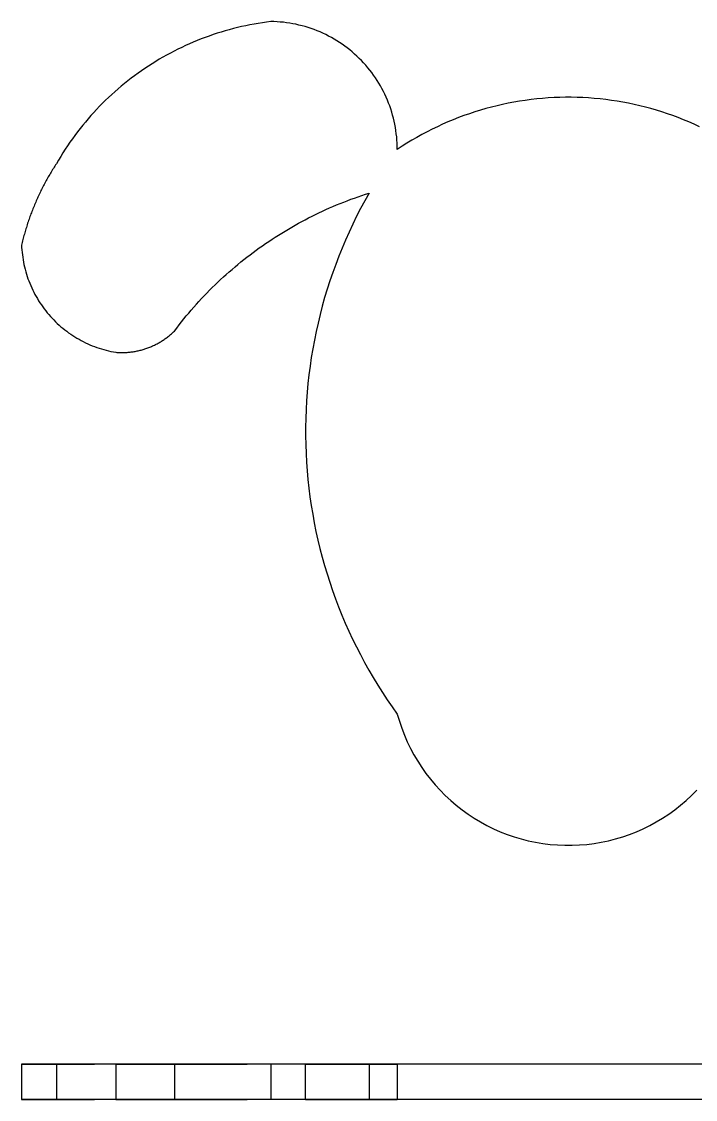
# Model space of a CAD drawing. Extents: x 0 to 1.85, y 0 to 1.48.
# Drawn here: x 0 to 0.924, y 0 to 1.477 of the extents above; entities that cross this region are included whole.
import ezdxf

# ---------------------------------------------------------------- set-up
doc = ezdxf.new("R2010")
doc.units = 0
doc.linetypes.add('HIDDEN', pattern=[0.075, 0.050025, -0.024975])
for name, color, linetype in [('FRONT', 7, 'CONTINUOUS'), ('TOP', 7, 'CONTINUOUS'), ('TOP_HID', 7, 'HIDDEN')]:
    doc.layers.add(name, color=color, linetype=linetype)

msp = doc.modelspace()

# ---------------------------------------------------------------- linework, layer by layer
at = {"layer": 'FRONT'}
for p, q in [((0.341795, 1.477372), (0.336036, 1.476638)), ((0.346137, 1.477274), (0.341795, 1.477372)), ((0.273722, 1.462994), (0.268183, 1.461254)), ((0.279286, 1.464651), (0.273722, 1.462994)), ((0.284874, 1.466226), (0.279286, 1.464651)), ((0.290484, 1.467718), (0.284874, 1.466226)), ((0.296116, 1.469127), (0.290484, 1.467718)), ((0.301768, 1.470452), (0.296116, 1.469127)), ((0.307439, 1.471694), (0.301768, 1.470452)), ((0.313128, 1.472851), (0.307439, 1.471694)), ((0.318833, 1.473925), (0.313128, 1.472851)), ((0.324554, 1.474914), (0.318833, 1.473925)), ((0.330288, 1.475818), (0.324554, 1.474914)), ((0.336036, 1.476638), (0.330288, 1.475818)), ((0.350475, 1.477069), (0.346137, 1.477274)), ((0.354807, 1.476756), (0.350475, 1.477069)), ((0.35913, 1.476336), (0.354807, 1.476756)), ((0.363441, 1.475809), (0.35913, 1.476336)), ((0.367738, 1.475176), (0.363441, 1.475809)), ((0.372018, 1.474436), (0.367738, 1.475176)), ((0.376278, 1.47359), (0.372018, 1.474436)), ((0.380516, 1.472639), (0.376278, 1.47359)), ((0.384729, 1.471584), (0.380516, 1.472639)), ((0.388915, 1.470424), (0.384729, 1.471584)), ((0.39307, 1.469161), (0.388915, 1.470424)), ((0.397193, 1.467796), (0.39307, 1.469161)), ((0.401281, 1.466329), (0.397193, 1.467796)), ((0.405332, 1.464761), (0.401281, 1.466329)), ((0.409342, 1.463093), (0.405332, 1.464761)), ((0.41331, 1.461326), (0.409342, 1.463093)), ((0.235545, 1.449117), (0.230216, 1.446815)), ((0.240908, 1.45134), (0.235545, 1.449117)), ((0.246303, 1.453484), (0.240908, 1.45134)), ((0.25173, 1.455548), (0.246303, 1.453484)), ((0.257186, 1.457531), (0.25173, 1.455548)), ((0.262671, 1.459433), (0.257186, 1.457531)), ((0.268183, 1.461254), (0.262671, 1.459433)), ((0.417233, 1.459462), (0.41331, 1.461326)), ((0.421108, 1.457501), (0.417233, 1.459462)), ((0.424934, 1.455445), (0.421108, 1.457501)), ((0.428707, 1.453294), (0.424934, 1.455445)), ((0.432426, 1.451051), (0.428707, 1.453294)), ((0.436089, 1.448716), (0.432426, 1.451051)), ((0.439692, 1.446291), (0.436089, 1.448716)), ((0.204111, 1.434136), (0.199007, 1.43137)), ((0.209256, 1.436825), (0.204111, 1.434136)), ((0.21444, 1.439439), (0.209256, 1.436825)), ((0.219662, 1.441975), (0.21444, 1.439439)), ((0.224921, 1.444434), (0.219662, 1.441975)), ((0.230216, 1.446815), (0.224921, 1.444434)), ((0.443234, 1.443778), (0.439692, 1.446291)), ((0.446713, 1.441178), (0.443234, 1.443778)), ((0.450127, 1.438492), (0.446713, 1.441178)), ((0.453473, 1.435723), (0.450127, 1.438492)), ((0.456749, 1.432872), (0.453473, 1.435723)), ((0.179014, 1.419563), (0.174128, 1.416428)), ((0.183946, 1.422625), (0.179014, 1.419563)), ((0.188923, 1.425614), (0.183946, 1.422625)), ((0.193944, 1.42853), (0.188923, 1.425614)), ((0.199007, 1.43137), (0.193944, 1.42853)), ((0.459954, 1.42994), (0.456749, 1.432872)), ((0.463085, 1.42693), (0.459954, 1.42994)), ((0.46614, 1.423843), (0.463085, 1.42693)), ((0.469118, 1.420682), (0.46614, 1.423843)), ((0.472017, 1.417448), (0.469118, 1.420682)), ((0.159755, 1.406595), (0.155062, 1.403177)), ((0.164497, 1.409943), (0.159755, 1.406595)), ((0.169289, 1.413221), (0.164497, 1.409943)), ((0.174128, 1.416428), (0.169289, 1.413221)), ((0.474835, 1.414143), (0.472017, 1.417448)), ((0.47757, 1.410769), (0.474835, 1.414143)), ((0.480221, 1.407328), (0.47757, 1.410769)), ((0.482786, 1.403823), (0.480221, 1.407328)), ((0.485263, 1.400256), (0.482786, 1.403823)), ((0.136813, 1.388821), (0.132386, 1.385066)), ((0.141296, 1.392511), (0.136813, 1.388821)), ((0.145832, 1.396134), (0.141296, 1.392511)), ((0.150421, 1.399689), (0.145832, 1.396134)), ((0.155062, 1.403177), (0.150421, 1.399689)), ((0.487651, 1.396628), (0.485263, 1.400256)), ((0.489948, 1.392942), (0.487651, 1.396628)), ((0.492154, 1.3892), (0.489948, 1.392942)), ((0.494266, 1.385405), (0.492154, 1.3892)), ((0.123701, 1.37736), (0.119445, 1.373412)), ((0.128015, 1.381245), (0.123701, 1.37736)), ((0.132386, 1.385066), (0.128015, 1.381245)), ((0.496283, 1.381559), (0.494266, 1.385405)), ((0.498205, 1.377663), (0.496283, 1.381559)), ((0.500029, 1.373722), (0.498205, 1.377663)), ((0.107033, 1.361196), (0.103018, 1.357003)), ((0.11111, 1.365329), (0.107033, 1.361196)), ((0.115248, 1.369402), (0.11111, 1.365329)), ((0.119445, 1.373412), (0.115248, 1.369402)), ((0.501755, 1.369736), (0.500029, 1.373722)), ((0.503382, 1.365709), (0.501755, 1.369736)), ((0.504909, 1.361643), (0.503382, 1.365709)), ((0.506335, 1.357541), (0.504909, 1.361643)), ((0.644458, 1.36011), (0.636828, 1.358056)), ((0.652126, 1.36202), (0.644458, 1.36011)), ((0.659829, 1.363786), (0.652126, 1.36202)), ((0.667563, 1.365407), (0.659829, 1.363786)), ((0.675326, 1.366883), (0.667563, 1.365407)), ((0.683115, 1.368212), (0.675326, 1.366883)), ((0.690929, 1.369395), (0.683115, 1.368212)), ((0.698763, 1.370431), (0.690929, 1.369395)), ((0.706615, 1.37132), (0.698763, 1.370431)), ((0.714482, 1.372061), (0.706615, 1.37132)), ((0.722362, 1.372654), (0.714482, 1.372061)), ((0.730252, 1.373099), (0.722362, 1.372654)), ((0.738148, 1.373396), (0.730252, 1.373099)), ((0.746049, 1.373544), (0.738148, 1.373396)), ((0.753951, 1.373544), (0.746049, 1.373544)), ((0.761852, 1.373396), (0.753951, 1.373544)), ((0.769748, 1.373099), (0.761852, 1.373396)), ((0.777638, 1.372654), (0.769748, 1.373099)), ((0.785518, 1.372061), (0.777638, 1.372654)), ((0.793385, 1.37132), (0.785518, 1.372061)), ((0.801237, 1.370431), (0.793385, 1.37132)), ((0.809071, 1.369395), (0.801237, 1.370431)), ((0.816885, 1.368212), (0.809071, 1.369395)), ((0.824674, 1.366883), (0.816885, 1.368212)), ((0.832437, 1.365407), (0.824674, 1.366883)), ((0.840171, 1.363786), (0.832437, 1.365407)), ((0.847874, 1.36202), (0.840171, 1.363786)), ((0.855542, 1.36011), (0.847874, 1.36202)), ((0.863172, 1.358056), (0.855542, 1.36011)), ((0.095175, 1.348442), (0.091349, 1.344075)), ((0.099065, 1.352752), (0.095175, 1.348442)), ((0.103018, 1.357003), (0.099065, 1.352752)), ((0.507658, 1.353404), (0.506335, 1.357541)), ((0.508879, 1.349236), (0.507658, 1.353404)), ((0.509996, 1.345039), (0.508879, 1.349236)), ((0.511009, 1.340815), (0.509996, 1.345039)), ((0.599327, 1.345657), (0.591976, 1.342758)), ((0.606732, 1.348418), (0.599327, 1.345657)), ((0.614187, 1.351039), (0.606732, 1.348418)), ((0.621689, 1.353519), (0.614187, 1.351039)), ((0.629237, 1.355859), (0.621689, 1.353519)), ((0.636828, 1.358056), (0.629237, 1.355859)), ((0.870763, 1.355859), (0.863172, 1.358056)), ((0.878311, 1.353519), (0.870763, 1.355859)), ((0.885813, 1.351039), (0.878311, 1.353519)), ((0.893268, 1.348418), (0.885813, 1.351039)), ((0.900673, 1.345657), (0.893268, 1.348418)), ((0.908024, 1.342758), (0.900673, 1.345657)), ((0.080266, 1.330642), (0.076705, 1.326057)), ((0.083894, 1.335174), (0.080266, 1.330642)), ((0.087589, 1.339652), (0.083894, 1.335174)), ((0.091349, 1.344075), (0.087589, 1.339652)), ((0.511917, 1.336568), (0.511009, 1.340815)), ((0.512719, 1.332299), (0.511917, 1.336568)), ((0.513415, 1.328012), (0.512719, 1.332299)), ((0.563155, 1.329797), (0.556108, 1.326221)), ((0.570268, 1.333239), (0.563155, 1.329797)), ((0.577444, 1.336548), (0.570268, 1.333239)), ((0.584681, 1.339721), (0.577444, 1.336548)), ((0.591976, 1.342758), (0.584681, 1.339721)), ((0.915319, 1.339721), (0.908024, 1.342758)), ((0.922556, 1.336548), (0.915319, 1.339721)), ((0.929732, 1.333239), (0.922556, 1.336548)), ((0.069789, 1.316731), (0.066435, 1.311992)), ((0.073213, 1.32142), (0.069789, 1.316731)), ((0.076705, 1.326057), (0.073213, 1.32142)), ((0.514005, 1.323709), (0.513415, 1.328012)), ((0.514488, 1.319393), (0.514005, 1.323709)), ((0.514864, 1.315066), (0.514488, 1.319393)), ((0.515133, 1.310731), (0.514864, 1.315066)), ((0.542222, 1.318676), (0.535388, 1.314709)), ((0.549129, 1.322513), (0.542222, 1.318676)), ((0.556108, 1.326221), (0.549129, 1.322513)), ((0.05994, 1.302369), (0.056799, 1.297486)), ((0.063152, 1.307205), (0.05994, 1.302369)), ((0.066435, 1.311992), (0.063152, 1.307205)), ((0.515295, 1.306391), (0.515133, 1.310731)), ((0.515348, 1.302048), (0.515295, 1.306391)), ((0.521948, 1.306393), (0.515348, 1.302048)), ((0.528629, 1.310614), (0.521948, 1.306393)), ((0.535388, 1.314709), (0.528629, 1.310614)), ((0.050737, 1.287584), (0.047816, 1.282567)), ((0.053731, 1.292558), (0.050737, 1.287584)), ((0.056799, 1.297486), (0.053731, 1.292558)), ((0.040601, 1.27109), (0.039607, 1.269428)), ((0.041604, 1.272747), (0.040601, 1.27109)), ((0.042616, 1.274398), (0.041604, 1.272747)), ((0.043638, 1.276043), (0.042616, 1.274398)), ((0.044669, 1.277683), (0.043638, 1.276043)), ((0.045709, 1.279317), (0.044669, 1.277683)), ((0.046758, 1.280945), (0.045709, 1.279317)), ((0.047816, 1.282567), (0.046758, 1.280945)), ((0.031993, 1.255936), (0.031083, 1.254226)), ((0.032911, 1.257641), (0.031993, 1.255936)), ((0.03384, 1.259341), (0.032911, 1.257641)), ((0.034777, 1.261035), (0.03384, 1.259341)), ((0.035724, 1.262725), (0.034777, 1.261035)), ((0.036681, 1.264409), (0.035724, 1.262725)), ((0.037647, 1.266087), (0.036681, 1.264409)), ((0.038622, 1.267761), (0.037647, 1.266087)), ((0.039607, 1.269428), (0.038622, 1.267761)), ((0.024989, 1.242117), (0.024157, 1.240368)), ((0.02583, 1.243861), (0.024989, 1.242117)), ((0.026682, 1.245601), (0.02583, 1.243861)), ((0.027543, 1.247336), (0.026682, 1.245601)), ((0.028413, 1.249066), (0.027543, 1.247336)), ((0.029294, 1.250791), (0.028413, 1.249066)), ((0.030184, 1.252511), (0.029294, 1.250791)), ((0.031083, 1.254226), (0.030184, 1.252511)), ((0.476629, 1.242275), (0.470753, 1.23181)), ((0.471601, 1.240665), (0.476628, 1.242276)), ((0.018609, 1.227999), (0.017856, 1.226215)), ((0.019372, 1.22978), (0.018609, 1.227999)), ((0.020144, 1.231555), (0.019372, 1.22978)), ((0.020927, 1.233327), (0.020144, 1.231555)), ((0.02172, 1.235094), (0.020927, 1.233327)), ((0.022522, 1.236857), (0.02172, 1.235094)), ((0.023335, 1.238615), (0.022522, 1.236857)), ((0.024157, 1.240368), (0.023335, 1.238615)), ((0.432002, 1.226006), (0.436887, 1.228009)), ((0.436887, 1.228009), (0.441791, 1.229963)), ((0.441791, 1.229963), (0.446715, 1.231869)), ((0.446715, 1.231869), (0.451657, 1.233726)), ((0.451657, 1.233726), (0.456617, 1.235535)), ((0.456617, 1.235535), (0.461594, 1.237294)), ((0.461594, 1.237294), (0.466589, 1.239004)), ((0.470753, 1.23181), (0.46507, 1.221238)), ((0.466589, 1.239004), (0.471601, 1.240665)), ((0.012193, 1.211795), (0.011531, 1.209975)), ((0.012866, 1.213611), (0.012193, 1.211795)), ((0.013548, 1.215423), (0.012866, 1.213611)), ((0.014241, 1.217232), (0.013548, 1.215423)), ((0.014944, 1.219036), (0.014241, 1.217232)), ((0.015657, 1.220837), (0.014944, 1.219036)), ((0.01638, 1.222634), (0.015657, 1.220837)), ((0.017113, 1.224427), (0.01638, 1.222634)), ((0.017856, 1.226215), (0.017113, 1.224427)), ((0.398396, 1.210649), (0.40313, 1.212984)), ((0.40313, 1.212984), (0.407888, 1.215273)), ((0.407888, 1.215273), (0.412668, 1.217515)), ((0.412668, 1.217515), (0.41747, 1.219709)), ((0.41747, 1.219709), (0.422293, 1.221856)), ((0.422293, 1.221856), (0.427137, 1.223955)), ((0.427137, 1.223955), (0.432002, 1.226006)), ((0.46507, 1.221238), (0.459581, 1.210565)), ((0.00718, 1.197136), (0.0066, 1.195288)), ((0.007771, 1.19898), (0.00718, 1.197136)), ((0.008372, 1.200821), (0.007771, 1.19898)), ((0.008983, 1.202659), (0.008372, 1.200821)), ((0.009605, 1.204493), (0.008983, 1.202659)), ((0.010237, 1.206324), (0.009605, 1.204493)), ((0.010879, 1.208151), (0.010237, 1.206324)), ((0.011531, 1.209975), (0.010879, 1.208151)), ((0.370493, 1.195663), (0.375081, 1.198275)), ((0.375081, 1.198275), (0.379694, 1.200842)), ((0.379694, 1.200842), (0.384333, 1.203363)), ((0.384333, 1.203363), (0.388997, 1.205838)), ((0.388997, 1.205838), (0.393684, 1.208266)), ((0.393684, 1.208266), (0.398396, 1.210649)), ((0.454287, 1.199794), (0.449191, 1.188927)), ((0.459581, 1.210565), (0.454287, 1.199794)), ((0.002827, 1.182267), (0.00233, 1.180396)), ((0.003335, 1.184136), (0.002827, 1.182267)), ((0.003853, 1.186002), (0.003335, 1.184136)), ((0.004381, 1.187866), (0.003853, 1.186002)), ((0.00492, 1.189726), (0.004381, 1.187866)), ((0.00547, 1.191583), (0.00492, 1.189726)), ((0.00603, 1.193437), (0.00547, 1.191583)), ((0.0066, 1.195288), (0.00603, 1.193437)), ((0.343527, 1.179051), (0.347952, 1.18193)), ((0.347952, 1.18193), (0.352405, 1.184766)), ((0.352405, 1.184766), (0.356887, 1.187557)), ((0.356887, 1.187557), (0.361395, 1.190304)), ((0.361395, 1.190304), (0.365931, 1.193006)), ((0.365931, 1.193006), (0.370493, 1.195663)), ((0.449191, 1.188927), (0.444294, 1.17797)), ((0.000445, 1.172882), (0, 1.170997)), ((0, 1.170997), (0.000164, 1.167638)), ((0.000164, 1.167638), (0.000401, 1.164283)), ((0.0009, 1.174764), (0.000445, 1.172882)), ((0.001366, 1.176644), (0.0009, 1.174764)), ((0.001843, 1.178521), (0.001366, 1.176644)), ((0.00233, 1.180396), (0.001843, 1.178521)), ((0.326117, 1.167101), (0.330425, 1.170153)), ((0.330425, 1.170153), (0.334763, 1.173162)), ((0.334763, 1.173162), (0.33913, 1.176128)), ((0.33913, 1.176128), (0.343527, 1.179051)), ((0.444294, 1.17797), (0.439597, 1.166925)), ((0.000401, 1.164283), (0.00071, 1.160935)), ((0.00071, 1.160935), (0.001093, 1.157594)), ((0.001093, 1.157594), (0.001547, 1.154262)), ((0.001547, 1.154262), (0.002074, 1.15094)), ((0.30504, 1.151212), (0.309192, 1.154473)), ((0.309192, 1.154473), (0.313377, 1.157692)), ((0.313377, 1.157692), (0.317592, 1.16087)), ((0.317592, 1.16087), (0.321839, 1.164007)), ((0.321839, 1.164007), (0.326117, 1.167101)), ((0.435103, 1.155796), (0.430813, 1.144587)), ((0.439597, 1.166925), (0.435103, 1.155796)), ((0.002074, 1.15094), (0.002672, 1.147631)), ((0.002672, 1.147631), (0.003343, 1.144336)), ((0.003343, 1.144336), (0.004084, 1.141056)), ((0.004084, 1.141056), (0.004897, 1.137792)), ((0.004897, 1.137792), (0.00578, 1.134548)), ((0.284774, 1.134301), (0.28876, 1.137763)), ((0.28876, 1.137763), (0.29278, 1.141185)), ((0.29278, 1.141185), (0.296834, 1.144568)), ((0.296834, 1.144568), (0.300921, 1.14791)), ((0.300921, 1.14791), (0.30504, 1.151212)), ((0.430813, 1.144587), (0.426728, 1.133301)), ((0.00578, 1.134548), (0.006734, 1.131323)), ((0.006734, 1.131323), (0.007757, 1.128119)), ((0.007757, 1.128119), (0.008849, 1.124939)), ((0.008849, 1.124939), (0.01001, 1.121783)), ((0.269178, 1.120065), (0.273024, 1.123682)), ((0.273024, 1.123682), (0.276906, 1.12726)), ((0.276906, 1.12726), (0.280823, 1.1308)), ((0.280823, 1.1308), (0.284774, 1.134301)), ((0.426728, 1.133301), (0.422849, 1.121943)), ((0.01001, 1.121783), (0.01124, 1.118653)), ((0.01124, 1.118653), (0.012537, 1.11555)), ((0.012537, 1.11555), (0.013901, 1.112476)), ((0.013901, 1.112476), (0.015331, 1.109433)), ((0.015331, 1.109433), (0.016827, 1.106421)), ((0.254157, 1.105224), (0.257857, 1.10899)), ((0.257857, 1.10899), (0.261594, 1.112719)), ((0.261594, 1.112719), (0.265368, 1.116411)), ((0.265368, 1.116411), (0.269178, 1.120065)), ((0.419179, 1.110516), (0.415718, 1.099024)), ((0.422849, 1.121943), (0.419179, 1.110516)), ((0.016827, 1.106421), (0.018388, 1.103442)), ((0.018388, 1.103442), (0.020013, 1.100498)), ((0.020013, 1.100498), (0.021702, 1.09759)), ((0.021702, 1.09759), (0.023454, 1.094719)), ((0.023454, 1.094719), (0.025267, 1.091887)), ((0.239733, 1.089801), (0.243282, 1.09371)), ((0.243282, 1.09371), (0.246869, 1.097583)), ((0.246869, 1.097583), (0.250494, 1.101422)), ((0.250494, 1.101422), (0.254157, 1.105224)), ((0.415718, 1.099024), (0.412467, 1.08747)), ((0.025267, 1.091887), (0.027141, 1.089095)), ((0.027141, 1.089095), (0.029076, 1.086344)), ((0.029076, 1.086344), (0.031069, 1.083636)), ((0.031069, 1.083636), (0.033121, 1.080972)), ((0.033121, 1.080972), (0.035231, 1.078353)), ((0.229321, 1.077866), (0.232753, 1.081878)), ((0.232753, 1.081878), (0.236223, 1.085857)), ((0.236223, 1.085857), (0.239733, 1.089801)), ((0.412467, 1.08747), (0.409427, 1.075859)), ((0.035231, 1.078353), (0.037396, 1.07578)), ((0.037396, 1.07578), (0.039617, 1.073255)), ((0.039617, 1.073255), (0.041892, 1.070779)), ((0.041892, 1.070779), (0.044221, 1.068352)), ((0.044221, 1.068352), (0.046601, 1.065977)), ((0.046601, 1.065977), (0.049033, 1.063654)), ((0.215998, 1.061483), (0.219268, 1.065628)), ((0.219268, 1.065628), (0.222579, 1.06974)), ((0.222579, 1.06974), (0.22593, 1.07382)), ((0.22593, 1.07382), (0.229321, 1.077866)), ((0.406599, 1.064195), (0.403985, 1.052481)), ((0.409427, 1.075859), (0.406599, 1.064195)), ((0.049033, 1.063654), (0.051514, 1.061384)), ((0.051514, 1.061384), (0.054044, 1.059168)), ((0.054044, 1.059168), (0.056621, 1.057008)), ((0.056621, 1.057008), (0.059245, 1.054904)), ((0.059245, 1.054904), (0.061914, 1.052858)), ((0.061914, 1.052858), (0.064626, 1.05087)), ((0.064626, 1.05087), (0.067381, 1.048942)), ((0.067381, 1.048942), (0.070177, 1.047073)), ((0.204423, 1.048385), (0.20548, 1.049299)), ((0.20548, 1.049299), (0.206525, 1.050228)), ((0.206525, 1.050228), (0.207557, 1.051171)), ((0.207557, 1.051171), (0.208576, 1.052127)), ((0.208576, 1.052127), (0.209582, 1.053097)), ((0.209582, 1.053097), (0.212769, 1.057306)), ((0.212769, 1.057306), (0.215998, 1.061483)), ((0.403985, 1.052481), (0.401586, 1.040721)), ((0.070177, 1.047073), (0.073013, 1.045266)), ((0.073013, 1.045266), (0.075888, 1.043521)), ((0.075888, 1.043521), (0.078799, 1.041838)), ((0.078799, 1.041838), (0.081747, 1.04022)), ((0.081747, 1.04022), (0.084729, 1.038665)), ((0.084729, 1.038665), (0.087744, 1.037175)), ((0.087744, 1.037175), (0.09079, 1.035752)), ((0.09079, 1.035752), (0.093867, 1.034394)), ((0.093867, 1.034394), (0.096973, 1.033104)), ((0.182239, 1.033921), (0.183494, 1.034537)), ((0.183494, 1.034537), (0.18474, 1.035169)), ((0.18474, 1.035169), (0.185978, 1.035818)), ((0.185978, 1.035818), (0.187207, 1.036484)), ((0.187207, 1.036484), (0.188427, 1.037166)), ((0.188427, 1.037166), (0.189637, 1.037865)), ((0.189637, 1.037865), (0.190838, 1.03858)), ((0.190838, 1.03858), (0.192029, 1.039312)), ((0.192029, 1.039312), (0.19321, 1.040059)), ((0.19321, 1.040059), (0.194381, 1.040822)), ((0.194381, 1.040822), (0.195541, 1.041601)), ((0.195541, 1.041601), (0.196691, 1.042396)), ((0.196691, 1.042396), (0.19783, 1.043206)), ((0.19783, 1.043206), (0.198958, 1.044032)), ((0.198958, 1.044032), (0.200074, 1.044873)), ((0.200074, 1.044873), (0.201179, 1.045729)), ((0.201179, 1.045729), (0.202272, 1.046599)), ((0.202272, 1.046599), (0.203354, 1.047485)), ((0.203354, 1.047485), (0.204423, 1.048385)), ((0.401586, 1.040721), (0.399401, 1.02892)), ((0.096973, 1.033104), (0.100105, 1.031881)), ((0.100105, 1.031881), (0.103264, 1.030727)), ((0.103264, 1.030727), (0.106447, 1.029641)), ((0.106447, 1.029641), (0.109652, 1.028625)), ((0.109652, 1.028625), (0.112879, 1.027679)), ((0.112879, 1.027679), (0.116126, 1.026802)), ((0.116126, 1.026802), (0.119391, 1.025997)), ((0.119391, 1.025997), (0.122673, 1.025262)), ((0.122673, 1.025262), (0.125969, 1.024599)), ((0.125969, 1.024599), (0.12928, 1.024007)), ((0.12928, 1.024007), (0.130674, 1.023907)), ((0.130674, 1.023907), (0.132069, 1.023825)), ((0.132069, 1.023825), (0.133465, 1.023762)), ((0.133465, 1.023762), (0.134862, 1.023717)), ((0.134862, 1.023717), (0.13626, 1.023692)), ((0.13626, 1.023692), (0.137657, 1.023686)), ((0.137657, 1.023686), (0.139055, 1.023698)), ((0.139055, 1.023698), (0.140452, 1.02373)), ((0.140452, 1.02373), (0.141849, 1.02378)), ((0.141849, 1.02378), (0.143245, 1.02385)), ((0.143245, 1.02385), (0.14464, 1.023938)), ((0.14464, 1.023938), (0.146034, 1.024045)), ((0.146034, 1.024045), (0.147426, 1.024171)), ((0.147426, 1.024171), (0.148816, 1.024316)), ((0.148816, 1.024316), (0.150204, 1.02448)), ((0.150204, 1.02448), (0.15159, 1.024662)), ((0.15159, 1.024662), (0.152973, 1.024863)), ((0.152973, 1.024863), (0.154353, 1.025083)), ((0.154353, 1.025083), (0.15573, 1.025322)), ((0.15573, 1.025322), (0.157104, 1.025579)), ((0.157104, 1.025579), (0.158474, 1.025855)), ((0.158474, 1.025855), (0.159841, 1.026149)), ((0.159841, 1.026149), (0.161203, 1.026462)), ((0.161203, 1.026462), (0.162561, 1.026793)), ((0.162561, 1.026793), (0.163914, 1.027142)), ((0.163914, 1.027142), (0.165262, 1.02751)), ((0.165262, 1.02751), (0.166606, 1.027896)), ((0.166606, 1.027896), (0.167944, 1.028301)), ((0.167944, 1.028301), (0.169276, 1.028723)), ((0.169276, 1.028723), (0.170602, 1.029163)), ((0.170602, 1.029163), (0.171923, 1.029621)), ((0.171923, 1.029621), (0.173237, 1.030097)), ((0.173237, 1.030097), (0.174545, 1.030591)), ((0.174545, 1.030591), (0.175845, 1.031103)), ((0.175845, 1.031103), (0.177139, 1.031632)), ((0.177139, 1.031632), (0.178425, 1.032178)), ((0.178425, 1.032178), (0.179704, 1.032742)), ((0.179704, 1.032742), (0.180975, 1.033323)), ((0.180975, 1.033323), (0.182239, 1.033921)), ((0.399401, 1.02892), (0.397432, 1.01708)), ((0.395679, 1.005207), (0.394143, 0.993303)), ((0.397432, 1.01708), (0.395679, 1.005207)), ((0.394143, 0.993303), (0.392825, 0.981374)), ((0.392825, 0.981374), (0.391724, 0.969422)), ((0.391724, 0.969422), (0.390842, 0.957453)), ((0.390842, 0.957453), (0.390178, 0.945469)), ((0.389733, 0.933475), (0.389507, 0.921475)), ((0.390178, 0.945469), (0.389733, 0.933475)), ((0.389507, 0.921475), (0.3895, 0.909473)), ((0.3895, 0.909473), (0.389712, 0.897473)), ((0.389712, 0.897473), (0.390143, 0.885479)), ((0.390143, 0.885479), (0.390793, 0.873494)), ((0.390793, 0.873494), (0.391662, 0.861523)), ((0.391662, 0.861523), (0.392748, 0.849571)), ((0.392748, 0.849571), (0.394053, 0.83764)), ((0.394053, 0.83764), (0.395575, 0.825734)), ((0.395575, 0.825734), (0.397314, 0.813859)), ((0.397314, 0.813859), (0.399269, 0.802017)), ((0.399269, 0.802017), (0.401441, 0.790213)), ((0.401441, 0.790213), (0.403827, 0.778451)), ((0.403827, 0.778451), (0.406427, 0.766734)), ((0.406427, 0.766734), (0.409241, 0.755066)), ((0.409241, 0.755066), (0.412267, 0.743452)), ((0.412267, 0.743452), (0.415505, 0.731895)), ((0.415505, 0.731895), (0.418953, 0.720398)), ((0.418953, 0.720398), (0.42261, 0.708967)), ((0.42261, 0.708967), (0.426476, 0.697605)), ((0.426476, 0.697605), (0.430548, 0.686314)), ((0.430548, 0.686314), (0.434825, 0.6751)), ((0.434825, 0.6751), (0.439306, 0.663966)), ((0.439306, 0.663966), (0.44399, 0.652915)), ((0.44399, 0.652915), (0.448874, 0.641952)), ((0.448874, 0.641952), (0.453958, 0.63108)), ((0.453958, 0.63108), (0.459239, 0.620302)), ((0.459239, 0.620302), (0.464716, 0.609623)), ((0.464716, 0.609623), (0.470387, 0.599045)), ((0.470387, 0.599045), (0.47625, 0.588572)), ((0.47625, 0.588572), (0.482303, 0.578208)), ((0.482303, 0.578208), (0.488545, 0.567957)), ((0.488545, 0.567957), (0.494972, 0.557821)), ((0.494972, 0.557821), (0.501583, 0.547804)), ((0.501583, 0.547804), (0.508376, 0.537909)), ((0.508376, 0.537909), (0.515348, 0.52814)), ((0.515348, 0.52814), (0.518173, 0.518455)), ((0.518173, 0.518455), (0.521397, 0.508896)), ((0.521397, 0.508896), (0.525016, 0.499479)), ((0.525016, 0.499479), (0.529021, 0.490221)), ((0.529021, 0.490221), (0.533408, 0.481136)), ((0.533408, 0.481136), (0.538168, 0.472242)), ((0.538168, 0.472242), (0.543293, 0.463552)), ((0.543293, 0.463552), (0.548775, 0.455083)), ((0.548775, 0.455083), (0.554603, 0.446849)), ((0.554603, 0.446849), (0.560767, 0.438864)), ((0.560767, 0.438864), (0.567258, 0.431141)), ((0.567258, 0.431141), (0.574064, 0.423695)), ((0.574064, 0.423695), (0.581173, 0.416537)), ((0.581173, 0.416537), (0.588573, 0.409681)), ((0.911427, 0.409681), (0.918827, 0.416537)), ((0.918827, 0.416537), (0.925936, 0.423695)), ((0.588573, 0.409681), (0.596251, 0.403137)), ((0.596251, 0.403137), (0.604194, 0.396918)), ((0.895806, 0.396918), (0.903749, 0.403137)), ((0.903749, 0.403137), (0.911427, 0.409681)), ((0.604194, 0.396918), (0.612389, 0.391034)), ((0.612389, 0.391034), (0.62082, 0.385496)), ((0.62082, 0.385496), (0.629475, 0.380311)), ((0.870525, 0.380311), (0.87918, 0.385496)), ((0.87918, 0.385496), (0.887611, 0.391034)), ((0.887611, 0.391034), (0.895806, 0.396918)), ((0.629475, 0.380311), (0.638336, 0.375491)), ((0.638336, 0.375491), (0.647391, 0.371043)), ((0.647391, 0.371043), (0.656622, 0.366974)), ((0.843378, 0.366974), (0.852609, 0.371043)), ((0.852609, 0.371043), (0.861664, 0.375491)), ((0.861664, 0.375491), (0.870525, 0.380311)), ((0.656622, 0.366974), (0.666014, 0.363291)), ((0.666014, 0.363291), (0.675551, 0.360002)), ((0.675551, 0.360002), (0.685216, 0.357111)), ((0.685216, 0.357111), (0.694992, 0.354624)), ((0.694992, 0.354624), (0.704864, 0.352545)), ((0.795136, 0.352545), (0.805008, 0.354624)), ((0.805008, 0.354624), (0.814784, 0.357111)), ((0.814784, 0.357111), (0.824449, 0.360002)), ((0.824449, 0.360002), (0.833986, 0.363291)), ((0.833986, 0.363291), (0.843378, 0.366974)), ((0.704864, 0.352545), (0.714813, 0.350878)), ((0.714813, 0.350878), (0.724823, 0.349625)), ((0.724823, 0.349625), (0.734877, 0.348788)), ((0.734877, 0.348788), (0.744956, 0.348369)), ((0.744956, 0.348369), (0.755044, 0.348369)), ((0.755044, 0.348369), (0.765123, 0.348788)), ((0.765123, 0.348788), (0.775177, 0.349625)), ((0.775177, 0.349625), (0.785187, 0.350878)), ((0.785187, 0.350878), (0.795136, 0.352545))]:
    msp.add_line(p, q, dxfattribs=at)
at = {"layer": 'TOP'}
for p, q in [((0.047816, 0.048369), (0, 0.048369)), ((0, 0.048369), (0, 0)), ((0.341795, 0.048369), (0.047816, 0.048369)), ((0.047816, 0.048369), (0.047816, 0)), ((0.515348, 0.048369), (0.341795, 0.048369)), ((0.341795, 0.048369), (0.341795, 0)), ((0.984652, 0.048369), (0.515348, 0.048369)), ((0.515348, 0.048369), (0.515348, 0)), ((0.047816, 0), (0, 0)), ((0.341795, 0), (0.047816, 0)), ((0.515348, 0), (0.341795, 0)), ((0.984652, 0), (0.515348, 0))]:
    msp.add_line(p, q, dxfattribs=at)
at = {"layer": 'TOP_HID', "linetype": 'HIDDEN'}
for p, q in [((0, 0.048369), (0.12928, 0.048369)), ((0.12928, 0.048369), (0.209582, 0.048369)), ((0.12928, 0.048369), (0.12928, 0)), ((0.209582, 0.048369), (0.209582, 0)), ((0.209582, 0.048369), (0.476628, 0.048369)), ((0.476629, 0.048369), (0.389476, 0.048369)), ((0.389476, 0.048369), (0.515348, 0.048369)), ((0.389476, 0), (0.389476, 0.048369)), ((0.476628, 0.048369), (0.476628, 0)), ((0.476628, 0.048369), (0.515348, 0.048369)), ((0, 0), (0.12928, 0)), ((0.12928, 0), (0.209582, 0)), ((0.209582, 0), (0.476628, 0)), ((0.476629, 0), (0.389476, 0)), ((0.389476, 0), (0.515348, 0)), ((0.476628, 0), (0.515348, 0))]:
    msp.add_line(p, q, dxfattribs=at)

doc.saveas('drawing.dxf')
